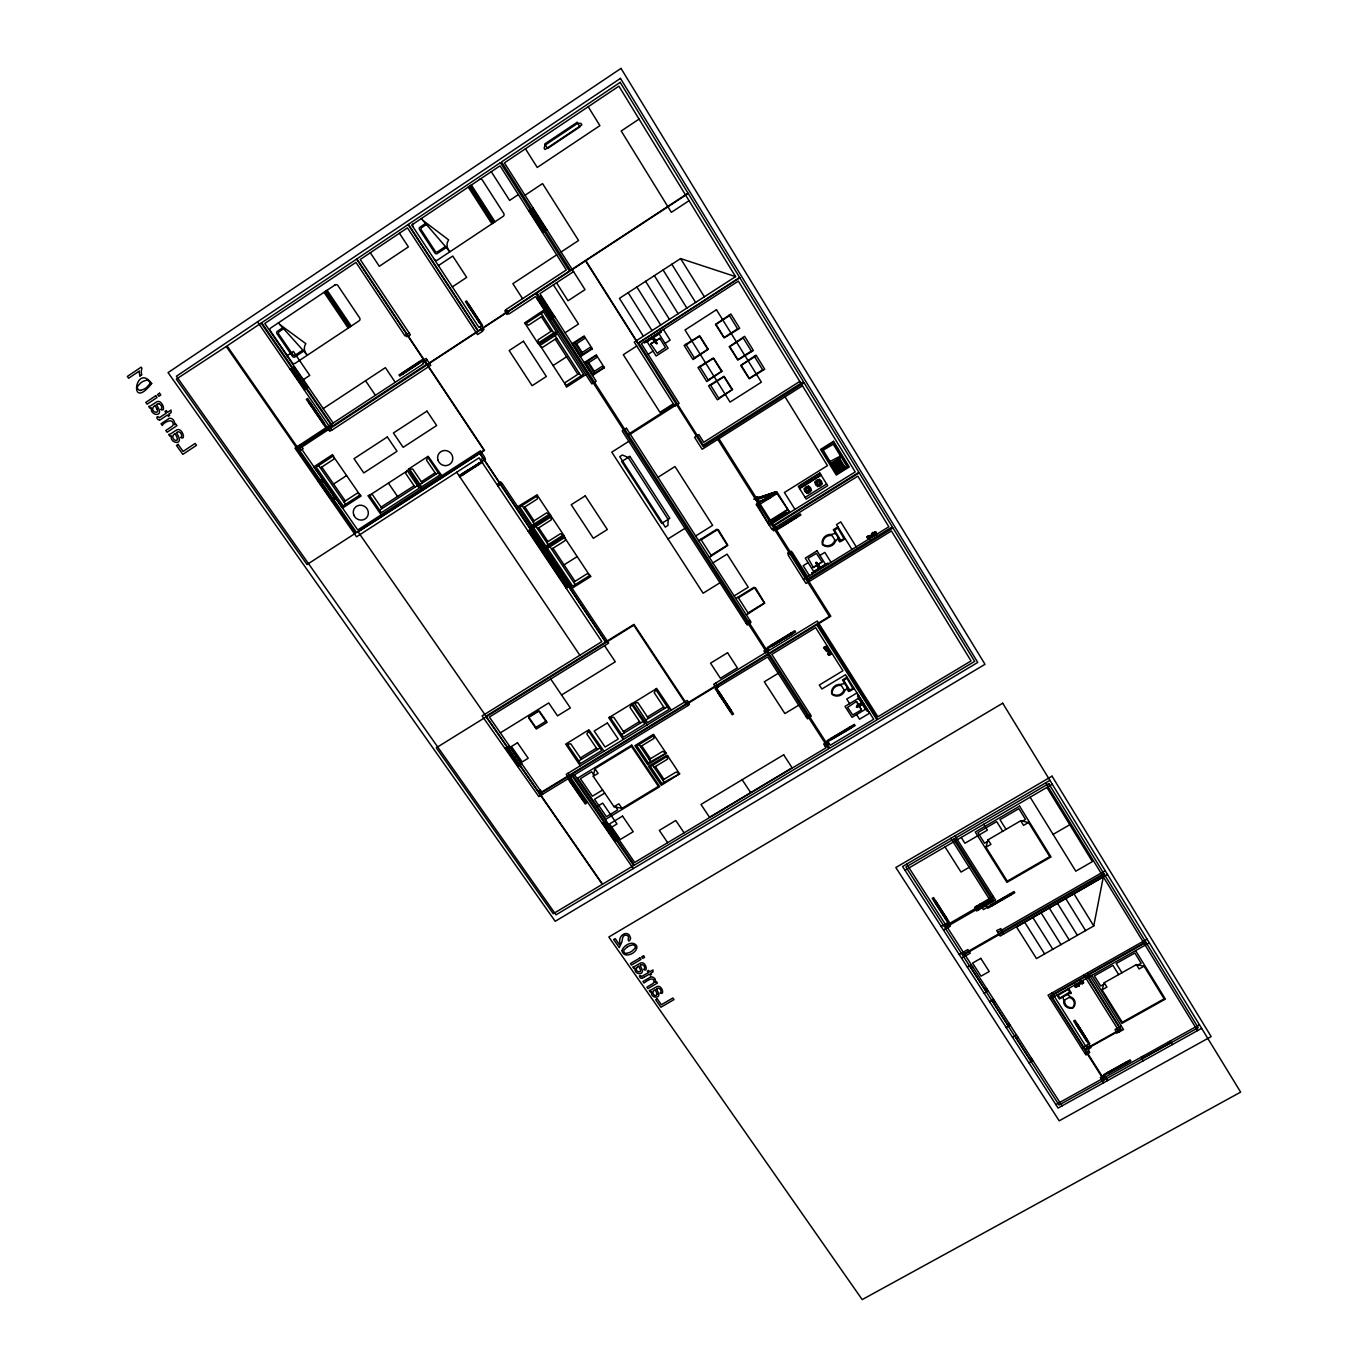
<?xml version="1.0" encoding="UTF-8"?>
<svg xmlns="http://www.w3.org/2000/svg" width="1368" height="1368" viewBox="0 0 1368 1368"><rect width="100%" height="100%" fill="white"/><g stroke="black" fill="none" stroke-linecap="round" stroke-linejoin="round"><path stroke-width="1.5" d="M817.294 563.24L816.183 562.573L816.405 563.804M809.206 489.778L807.958 488.239M655.905 341.743C651.92 333.484 659.598 346.771 655.58 342.718M807.736 491.454L809.377 489.812M807.855 491.283L806.145 489.641L807.924 488.068M858.266 706.692L856.317 707.119L857.736 705.768M817.996 567.019C819.945 565.634 818.68 570.302 816.354 563.701L817.072 563.171L819.381 565.924L819.364 567.361L819.483 566.078M1093.75 925.948L1103.326 876.837L1016.561 927.042L1036.482 958.575L1093.75 925.948L1073.983 893.817M584.444 336.511L573.449 343.778L580.887 355.338L592.105 348.378M593.25 776.323L594.926 768.696L631.452 746.415L658.401 786.395L622.012 808.403L614.027 806.71L593.25 776.323L598.107 773.365L594.926 768.696M623.175 739.404L608.692 717.584L609.94 717.106L623.483 737.13L644.858 724.065L631.452 704.075L632.101 703.118L647.235 724.869M632.854 703.391L634.171 702.588L647.56 722.595L669.02 709.479L655.665 689.386L656.606 688.361L671.329 710.163M667.789 756.008L666.934 755.153L648.5 766.337L661.308 785.335L679.828 773.689L661.873 783.539L650.484 766.61L667.789 756.008L679.126 773.125M806.846 493.438L807.171 492.104M808.351 487.247L808.659 485.914M817.602 486.751L817.927 485.418M819.107 480.544L819.432 479.21M985.969 847.237L988.072 839.798L1020.699 820.783L1028.548 822.459L1049.718 856.659L1007.293 881.163L985.969 847.237L990.928 844.347L988.072 839.798M655.323 342.376L656.879 343.83L656.264 341.795M1102.027 989.868L1104.215 982.754L1136.432 964.577L1144.058 966.184L1164.134 998.828L1122.256 1022.272L1102.027 989.868L1106.917 987.115L1104.215 982.754M857.907 706.811L861.413 705.084L860.882 704.195M137.638 386.186L140.733 382.869A31.242 28.796 45.2 0 1 143.127 381.33L146.632 380.133A3.112 2.873 46.4 0 1 149.83 384.186M149.659 384.117L146.479 387.589A30.677 28.147 47.2 0 1 144.085 389.145L140.579 390.325M819.022 484.323C823.639 481.946 813.806 480.459 817.961 484.323M655.238 982.275L656.469 981.728L657.409 983.062L647.919 988.636L646.893 987.149L652.057 984.105A7.849 7.233 2.5 0 0 653.049 983.438L653.87 982.498A1.932 1.778 2.3 0 0 654.058 981.967C653.562 975.811 647.611 980.531 643.986 982.994L642.943 981.506L649.304 977.778A8.516 7.849 2.1 0 1 650.501 977.18M635.111 948.195L631.982 951.119A26.744 24.795 4.6 0 1 629.69 952.419L626.407 953.428M860.233 704.349L858.027 705.854M817.517 563.616L816.115 562.214L816.593 564.163M544.19 309.869L524.525 322.968L525.363 323.874L543.609 311.955L556.126 331.381L538.034 343.18L538.787 344.36M531.434 527.296L550.534 514.949L549.594 514.146L531.981 525.346L519.755 506.998L537.402 495.746L537.231 494.754L517.702 506.707M564.146 536.085L563.394 534.974L545.815 546.089L533.674 527.86L551.287 516.676L550.911 515.531L531.622 527.569M636.872 967.621C633.811 971.742 643.011 973.862 640.07 969.006A15.646 14.449 2.3 0 1 638.856 966.099L638.326 966.424M654.16 735.351L653.357 734.377L634.889 745.645L647.782 764.763L666.336 753.05L648.346 762.951L636.872 745.902L654.16 735.351L665.669 752.468M861.43 709.855L856.556 701.545L861.464 709.855L852.691 714.968L847.596 707.41L856.265 701.528M838.362 537.932L835.591 541.198A8.276 8.105 -26.6 0 1 822.938 545.131A2.719 2.668 -25.5 0 1 822.202 543.951A8.276 8.088 -26.3 0 1 831.368 534.409L835.557 533.4M847.442 687.745L844.723 690.874A8.088 7.763 -14.3 0 1 832.342 694.636A2.651 2.548 -13.8 0 1 831.624 693.508A8.071 7.746 -14.4 0 1 840.602 684.393L844.689 683.419M860.13 703.939C855.633 703.135 857.086 709.462 857.274 706.196M871.724 536.974L868.663 539.197M875.315 535.11L874.186 532.648M1082.088 980.839L1083.063 982.976M156.91 404.329L156.636 404.535A22.709 20.982 45.8 0 0 158.363 408.074L158.739 408.878A10.517 9.679 44.9 0 1 159.235 409.938C161.578 417.479 149.471 414.607 151.455 407.784A4.72 4.343 45.3 0 1 149.984 408.245L148.667 406.382A4.788 4.412 45.4 0 0 150.377 405.937A19.922 18.314 46 0 0 151.472 405.287L155.986 402.329A9.473 8.738 45.1 0 1 157.166 401.645C162.45 399.49 166.315 412.999 160.945 409.408M176.831 432.408L176.66 432.527A22.538 20.896 44.4 0 0 178.285 436.101L178.644 436.888A10.431 9.627 43.5 0 1 179.14 437.965C181.277 445.643 169.358 442.428 171.41 435.811A4.685 4.326 44 0 1 169.94 436.272L168.623 434.425A4.754 4.395 44.1 0 0 170.333 433.998A19.768 18.212 44.7 0 0 171.428 433.348L175.925 430.39A9.405 8.704 43.7 0 1 177.105 429.74C182.354 427.586 186.202 440.975 180.85 437.435M406.108 471.618L405.697 473.448L415.068 487.196M139.878 375.978L141.52 374.866M425.534 223.463L419.976 227.191A1.744 1.659 62.3 0 0 419.548 229.585L434.904 253.029A1.744 1.659 61.5 0 0 437.23 253.559L446.293 247.523M155.319 405.407L154.704 405.834A5.626 5.181 45 0 0 153.182 407.202C150.309 412.503 160.569 414.504 156.756 408.741M426.406 224.472L421.737 227.601A1.744 1.659 62.3 0 0 421.31 229.978L435.212 251.233A1.744 1.659 61.6 0 0 437.555 251.78L445.421 246.531M282.748 327.721L277.328 331.347A1.727 1.607 50.8 0 0 276.969 333.655L292.564 356.415A1.71 1.607 49.7 0 0 294.872 356.945L303.696 351.08M283.621 328.696L279.072 331.74A1.727 1.607 50.8 0 0 278.713 334.048L292.855 354.688A1.71 1.607 49.8 0 0 295.163 355.218L302.824 350.105M518.352 194.598L509.614 200.412L491.266 171.684M639.061 119.102L621.209 130.986L671.346 212.331L689.062 200.703M525.021 195.265L542.566 183.586L578.561 240.494L561.102 252.003M286.955 355.766L293.385 351.473L309.767 375.413L303.354 379.654M438.41 265.597L452.757 256.055L466.676 277.396L452.346 286.887M290.255 369.446L294.445 366.658M528.8 210.997L533.178 208.09M291.692 370.625L292.53 370.078L304.568 387.623L303.73 388.17M533.708 209.92L532.836 210.501L544.515 228.849L545.387 228.268M292.718 370.369L295.231 368.71M530.408 212.536L533.041 210.809M534.785 213.562L535.658 212.98M542.583 225.806L543.455 225.224M304.363 387.332L306.877 385.673M541.711 230.269L544.327 228.542M304.312 389.897L308.501 387.144M542.429 232.389L546.79 229.516M409.186 333.04L404.945 335.844L355.954 262.365L264.793 323.464L333.142 423.054M407.921 336.015L406.775 336.767L405.8 335.28M408.109 336.306L410.383 334.818L360.229 259.51L407.459 227.84L477.5 334.613L482.733 331.193L479.826 326.747L478.868 327.362L411.785 224.951L500.038 165.819L566.335 269.941L506.143 309.459L509.033 313.939L535.589 296.514L591.899 383.946L596.174 381.193L539.915 293.675L573.568 271.599M309.202 403.526L310.536 402.637M467.788 305.235L468.933 304.483M313.905 410.024L306.312 399.336L307.646 398.464L329.756 431.296L331.74 429.997M323.224 408.604L385.4 367.65L395.232 382.288M556.725 254.824L512.88 283.689L522.559 298.669M323.053 423.652L324.37 422.78M479.091 322.506L480.236 321.754M402.551 372.985L418.899 362.246M423.823 359.887L426.098 358.416L430.698 365.324L331.86 430.168L257.526 321.822M402.979 373.635L419.412 363.016M408.228 370.574L399.781 376.114L398.994 374.935L422.113 359.75L423.875 362.4M408.502 370.386L424.029 360.194M427.261 360.177L423.02 362.947L423.533 363.7L294.958 448.123L356.535 536.803L479.074 457.801L601.834 641.609L482.117 715.926L538.821 796.586L687.865 705.631L633.965 624.372L605.819 641.831L480.014 453.304L484.494 450.414L427.363 364.675L535.76 293.539L767.722 654.007L686.394 703.665M479.997 327.003L482.562 325.327L466.591 300.909L465.445 301.661L471.31 310.604M506.314 309.732L504.877 310.673L505.373 312.058L506.912 314.435L508.639 313.306M482.323 330.56L484.05 329.449L471.498 310.912M536.957 298.634L541.283 295.796M541.813 297.574L540.941 298.138L552.45 316.042L553.322 315.478M538.547 300.139L541.13 298.446M542.874 301.131L543.729 300.567M542.754 315.871L528.51 325.191L525.91 323.532M332.715 454.501L313.922 466.796L342.547 508.058L361.289 495.9M550.534 313.067L551.407 312.502M333.587 455.749L316.196 467.121L343.111 505.904L360.434 494.669M549.679 317.427L552.262 315.734M320.403 467.959L333.792 459.221L334.083 457.442M550.398 319.496L554.707 316.675M318.128 481.485L322.267 478.8M552.227 330.577L538.017 339.845L538.462 342.889M320.557 482.391L323.019 480.766M538.718 344.411L558.247 331.689M539.556 345.711L557.614 333.946L583.572 374.251L565.6 385.879M556.656 338.204L542.771 347.25L540.924 346.788M565.052 332.783L578.493 324.045L553.39 284.835M333.57 484.05L346.6 475.568M803.409 579.348L888.841 526.783L857.839 476.149L771.979 529.501L769.329 525.312L855.222 471.909L738.344 281.124L641.387 343.71L679.144 403.389L674.834 406.142L634.256 342.086L735.574 276.627L680.58 258.569L619.43 298.361L643.353 336.203M331.945 498.79L334.408 497.183M331.877 501.269L335.998 498.602M575.774 344.257L584.324 338.717L584.068 336.887M553.082 365.547L566.591 356.774M343.898 501.851L357.236 493.198L359.083 493.66M581.4 353.012L589.95 347.472L591.489 348.464M421.412 488.872L408.28 469.241L428.167 456.262L441.813 475.705M369.48 495.353L407.373 470.797M409.733 469.327L412.674 468.967L422.233 483.058M427.928 457.545L426.44 460.041L435.982 474.166M587.932 363.187L596.465 357.664L596.226 355.834M579.348 373.378L565.48 382.373L565.189 384.237M566.42 387.144L585.88 374.576M381.039 507.135L414.094 485.76M421.344 481.741L435.109 472.866M379.62 510.093L417.462 485.64M593.524 371.891L602.057 366.385L603.596 367.359M420.027 484.477L438.205 472.747M636.753 346.036L623.295 354.705L659.94 412.298L673.33 403.765M655.563 342.94L653.579 340.119L655.409 342.051M650.689 344.103L659.786 338.272L665.464 347.575L657.204 353.201L650.672 343.796L659.855 338.375M627.04 947.169L623.996 949.939A2.821 2.616 3.8 0 0 626.407 953.581M480.459 459.887L484.648 457.169L480.407 450.807L357.749 529.963L302.072 449.713M459.015 475.722L467.377 470.336M462.452 473.721L478.732 463.393M648.09 354.312L653.049 351.114M665.036 343.402L670.115 340.136L663.429 329.483M462.948 474.457L479.142 464.026M459.785 476.868L482.682 462.127L480.955 459.562M716.353 324.131L729.469 315.683M686.189 344.822L699.253 336.442M724.493 337.263L737.609 328.85M694.38 357.886L707.41 349.541M497.918 486.016L502.107 483.331L608.657 643.097L489.385 717.071L540.155 790.276M730.136 346.378L743.234 337.981M700.04 366.949L713.07 358.604M738.224 359.425L751.306 351.08M708.179 379.928L721.175 371.617M741.559 365.119L754.623 356.791M710.625 385.263L723.638 376.969M523.568 507.767L537.419 498.927L536.974 496.02M628.818 441.317L611.787 452.158L703.118 593.216L719.927 582.819M749.596 378.115L762.66 369.805M718.713 398.173L731.709 389.914M532.819 521.653L546.653 512.863L549.184 514.419M527.945 530.972L532.101 528.322M529.279 532.101L530.117 531.571L541.831 549.098L540.993 549.628M529.057 532.648L533.229 529.997M537.453 528.629L551.287 519.84L550.859 516.95M799.801 381.433L703.716 442.257L698.843 434.545L694.551 437.264L702.16 449.268L802.486 385.81M546.653 542.429L560.47 533.674L562.983 535.23M541.643 548.824L544.139 547.251M564.214 536.051L545.251 548.038L572.081 588.274L590.976 576.424M541.728 550.74L542.566 550.21L554.211 567.652L553.373 568.165M657.974 477.312L675.005 466.539L712.643 525.38L695.696 535.965M542.754 550.483L545.251 548.91M565.035 537.265L547.491 548.346L572.696 586.188L590.172 575.227M551.612 549.166L565.104 540.634L565.463 538.906M554.023 567.378L556.519 565.805M554.108 569.276L554.946 568.746L566.523 586.085L565.685 586.615M555.134 569.02L558.041 567.19M564.043 564.864L577.176 556.588M566.335 585.812L568.832 584.256M573.62 582.221L587.077 573.79L588.89 574.252M566.198 588.24L570.336 585.641M667.994 538.958L684.872 528.39M698.655 540.582L716.712 529.296L718.371 529.724L727.844 545.387L709.359 557.221M701.168 539.881L717.054 529.963M757.855 505.544L777.007 493.574M837.849 472.37L831.915 462.88L840.431 457.562L840.687 456.228M370.745 494.532L372.609 494.891L382.014 508.554M799.237 486.375L819.329 473.841M807.667 481.553L811.344 479.262M808.163 482.34L811.84 480.065M800.109 487.777L820.201 475.26M799.664 488.65L821.193 475.226M711.069 555.288L726.921 545.422M805.102 497.388L826.614 484.016M768.012 521.653L787.147 509.751M769.397 523.91L788.532 512.008M769.62 524.235L788.737 512.333M713.002 562.881L727.075 554.125L748.228 587.197L734.206 595.867M640.378 965.21L640.292 965.261A19.922 18.4 2 0 0 641.524 968.305L641.814 968.989A9.217 8.499 3.3 0 1 642.191 969.878C644.328 975.623 633.247 974.58 635.231 968.082A4.138 3.813 3.3 0 1 633.846 968.476L632.751 966.902A4.189 3.865 3.4 0 0 634.359 966.543A17.408 16.091 3.8 0 0 635.402 965.979L639.711 963.482A8.311 7.661 2.7 0 1 640.84 962.918C645.645 961.02 648.62 972.614 643.798 969.433M775.724 529.108L791.371 519.395M791.644 519.224L800.212 513.906L800.913 515.018L791.986 520.37M775.895 529.399L773.621 530.801L772.561 529.125M780.359 526.423L796.946 516.283M780.803 527.159L797.39 517.001L796.792 516.027M792.072 520.507L777.554 529.519L775.981 527.022M789.917 551.646L787.643 553.048L788.686 554.707M790.088 551.92L791.217 551.219L792.089 552.604M500.329 732.855L548.722 702.947L557.528 715.857L570.353 707.94L550.723 679.041M561.564 694.995L615.309 661.787L604.536 645.662M528.852 716.746L538.325 710.898M529.125 717.157L538.599 711.292M837.9 526.851L833.266 529.724L840.653 541.591L845.287 538.736M735.881 598.483L753.854 587.385L755.478 587.812L764.798 603.168L746.398 614.831M738.378 597.799L754.161 588.052M656.794 988.773L656.743 988.808A19.836 18.263 1.1 0 0 657.923 991.851L658.213 992.518A9.183 8.43 2.3 0 1 658.589 993.407C660.676 999.17 649.817 998.093 651.664 991.612A4.121 3.796 2.3 0 1 650.279 992.022L649.201 990.466A4.172 3.848 2.4 0 0 650.792 990.09A17.339 15.971 2.8 0 0 651.835 989.543L656.144 987.063A8.276 7.609 1.8 0 1 657.256 986.499C661.907 984.601 665.053 995.853 660.197 992.963M839.422 539.625L838.55 540.155L839.61 541.848L839.764 540.189M535.418 727.708L546.225 721.039M505.339 748.381L509.375 745.902M808.146 562.658L803.17 565.719L809.411 575.637M819.928 555.408L824.818 552.398L831.026 562.351M506.656 749.442L507.46 748.946L518.301 764.575L517.497 765.054M507.631 749.202L510.059 747.715M816.97 564.095L819.039 565.685M813.122 567.446L822.048 561.957L816.422 553.356L808.129 558.264L813.413 567.6L822.031 561.94M872.014 533.879L872.681 532.477L872.014 533.879A7.045 6.857 -30.2 0 1 873.229 535.452L875.246 534.033M869.159 537.778L871.382 536.41M748.091 612.932L763.874 603.22M873.382 535.948L876.751 534.221M745.868 623.107L750.057 620.542M518.13 764.302L520.541 762.831M517.993 766.61L522.012 764.131M609.906 717.071L631.383 703.887M580.271 765.772L565.702 744.141L588.924 729.777L604.075 751.237M634.068 702.468L655.614 689.198M567.378 744.226L570.764 743.816L581.366 759.36M588.616 731.196L586.838 733.966L597.423 749.544M610.367 717.687L613.77 717.277L624.321 732.94M631.777 704.554L629.964 707.341L640.498 723.039M634.495 703.066L637.898 702.656L648.415 718.371M655.99 689.865L654.178 692.67L664.66 708.436M623.346 731.487L639.523 721.586M580.391 757.923L596.448 748.091M647.44 716.918L663.685 706.982M621.722 734.513L643.097 721.449M578.801 760.933L600.005 747.971M645.816 719.961L667.276 706.846M784.377 637.061L767.294 647.509L769.158 650.416M784.719 636.855L794.791 630.699L795.629 631.999L785.54 638.155M771.415 645.217L790.943 633.452M771.945 646.055L791.405 634.171M772.031 646.192L791.491 634.29M570.73 776.887L567.823 778.666L585.265 804.008L586.547 803.238L579.81 793.765M687.762 705.478L689.404 704.469L688.566 703.203M845.15 731.572L855.137 725.587L854.333 724.339L827.076 740.669L830.256 745.269L873.69 719.26L845.475 674.749L821.877 689.01L819.329 685.026L842.944 670.747L815.653 627.655L771.826 654.4L811.275 716.114L810.147 717.225L807.496 718.833L767.653 656.948L715.173 688.737L726.186 705.187M570.388 782.393L571.67 781.607M719.004 691.763L717.687 692.567L730.05 710.813M640.515 746.603L654.024 738.395L653.648 735.693M778.204 673.33L764.302 681.777L784.873 713.566L798.724 705.204M825.434 646.756L823.844 647.714L824.699 649.065L826.289 648.107M824.288 647.816L825.605 647.03M825.691 647.167C826.34 644.995 828.324 648.09 826.033 647.697M824.545 648.227L827.384 646.5M824.801 648.62L826.118 647.834M827.127 648.757A6.908 6.686 -15.4 0 1 825.331 649.629L825.981 650.672A6.908 6.652 -15.5 0 1 827.589 649.475M828.341 649.167L826.409 650.33L827.401 651.903L829.316 650.723M649.201 759.514L662.693 751.323L665.087 752.776M582.717 800.314L583.999 799.528M729.76 711.001L731.076 710.197M602.604 790.003L592.395 796.21L580.374 778.666L591.677 771.774L593.626 774.63M829.384 652.998L827.811 653.972L828.649 655.306L830.239 654.349M829.641 653.408L830.376 652.399M828.256 654.058L829.555 653.271M828.512 654.468L831.334 652.741M828.769 654.862L831.231 653.75M604.724 793.098L594.516 799.288L606.451 816.713L617.72 809.907L615.805 807.086M654.109 767.294L667.584 759.12L667.225 756.436M596.534 806.864L602.707 803.119L616.985 823.964L610.812 827.674M614.027 806.71L618.866 803.785L622.012 808.403M662.745 780.119L676.202 771.979L678.596 773.433M602.365 823.639L606.383 821.21M847.014 677.16L842.466 679.896L849.665 691.25L854.196 688.514M603.647 824.682L604.451 824.186L614.933 839.456L614.129 839.935M604.622 824.442L607.033 822.989M848.468 689.352L847.613 689.865L848.639 691.49L848.81 689.899M806.265 716.935L810.42 714.421M614.762 839.2L617.156 837.746M614.591 841.44L618.61 839.029M858.454 695.696L857.616 696.192L867.038 711.069L867.876 710.573M831.231 738.566L850.52 727.006M831.676 739.267L851.033 727.827M844.808 731.777L823.69 744.004L826.118 747.766L634.666 862.438L574.526 774.801M824.904 745.885L829.059 743.405M643.952 977.316L649.407 974.101L650.176 975.196L651.424 974.461L650.655 973.366L653.015 971.981L652.946 969.929L649.629 971.879L648.586 970.374L647.321 971.126L648.381 972.614L641.951 976.307M1049.923 780.376L902.572 866.508L1058.097 1108.08L1201.634 1028.343M905 870.27L1052.3 784.257M987.593 841.457L984.567 843.218L977.881 832.582L996.673 821.604L1002.71 831.265M1022.443 821.159L1025.504 819.381L1018.852 808.659L999.991 819.671L1006.027 829.333M1028.548 822.459L1023.555 825.366L1020.699 820.783M969.228 867.295L961.003 872.083L945.014 846.895M934.515 901.905L935.815 901.153M1053.103 834.394L1069.793 824.733M945.579 919.142L946.878 918.39M941.167 926.461L949.17 921.946L939.44 906.813M993.254 896.399L974.632 907.258L975.384 908.438M943.544 930.155L950.469 926.068L948.947 923.691M1003.838 897.408L983.37 909.617L982.241 907.822M991.15 904.932L1010.251 894.073M991.629 905.701L1010.678 894.723M959.225 954.488L967.86 949.529L970.22 953.205L961.567 958.147M997.819 932.343L1105.207 870.715M1107.499 874.477L1000.162 936.037L996.691 930.565L1000.795 928.615L1001.735 930.086M967.296 967.039L971.348 964.731M971.126 967.843L972.751 966.92M985.165 989.645L986.773 988.722M984.139 993.202L988.175 990.894M989.594 1001.667L993.613 999.375M993.407 1002.453L995.015 1001.53M1147.068 939.166L1048.042 995.186L1084.875 1053.326L1088.911 1051.069M1050.333 998.811L1149.325 942.843M1077.608 983.678L1074.478 985.251L1075.949 987.012M1079.181 982.788L1082.139 980.924M1007.275 1024.016L1008.883 1023.11M1075.812 985.336L1077.847 984.037M1079.489 983.267L1081.592 982.087M1077.762 986.071L1079.198 986.106L1077.762 986.071A6.583 5.951 -16.8 0 0 1077.009 984.515M1006.232 1027.522L1010.268 1025.248M1103.72 984.344L1100.727 986.02L1094.383 975.863L1112.936 965.38L1118.665 974.597M1138.125 964.936L1141.134 963.243L1134.841 953L1116.22 963.517L1121.931 972.751M1012.491 1037.252L1016.51 1034.977M1016.287 1038.021L1017.895 1037.115M1144.058 966.184L1139.116 968.954L1136.432 964.577M1075.864 1024.375L1077.163 1023.657L1087.457 1040.313L1086.329 1040.945M1029.984 1059.345L1031.592 1058.439M1028.958 1062.816L1032.96 1060.559M1081.626 1048.196L1089.783 1043.647L1080.6 1029.095M1121.298 1026L1115.04 1029.505L1116.869 1033.114L1123.521 1029.574L1087.936 972.614M1087.919 1049.495L1090.963 1047.597L1079.301 1029.813M1107.704 1072.683L1126.411 1062.286M1108.097 1073.316L1126.804 1062.902M1055.857 1104.592L1199.445 1024.769M1141.818 1058.712L1171.042 1042.467M831.915 462.88L830.632 462.589M858.317 706.298L860.438 705.05M525.363 323.874L537.898 343.3M159.475 417.599L166.229 413.204L164.947 411.426L166.263 410.554L167.529 412.332L171 410.024L171.239 412.469L168.777 414.111L169.7 415.41L168.401 416.282L167.477 414.983L161.766 418.779A10.893 10.038 45 0 1 159.748 419.925M769.295 498.345L757.41 502.33L755.837 498.892L775.895 492.685L776.186 493.643L756.128 499.833M770.663 497.542L757.581 501.851L756.418 499.73M818.987 484.511L817.893 484.477M159.628 419.891C156.414 420.523 155.781 414.265 159.201 417.616M641.917 978.257C639.916 979.334 637.898 973.452 641.336 976.222M653.066 339.486C654.673 337.349 653.357 337.981 653.579 340.119M814.747 482.134L816.08 482.425M820.954 483.52L822.288 483.827M803.991 488.838L805.324 489.128M810.198 490.223L811.532 490.531M836.429 473.653L847.904 466.06M818.987 565.873L818.321 566.814M653.87 340.051L653.391 338.956L654.52 338.785M566.814 743.576L580.579 763.515L601.766 750.553L588.24 730.58M409.237 468.728L421.618 486.82L439.795 475.089L427.586 456.998M653.682 339.692L654.331 338.888L653.254 339.794M280.064 324.746L305.851 343.676A8.704 8.191 50.4 0 0 307.39 355.184L278.388 322.865M422.883 220.385L448.636 239.913A8.841 8.43 63 0 0 449.952 251.763L421.207 218.452M1067.416 994.468L1070.357 996.776A7.729 6.977 -16.3 0 1 1073.452 1007.532A2.531 2.291 -16.4 0 1 1072.29 1008.182A7.729 6.977 -16.5 0 1 1063.757 1000.504L1063.004 996.947M829.983 461.529L839.644 456.484L840.003 455.116M604.211 367.274L592.994 374.199L585.607 362.708L596.551 355.321M318.539 481.228L332.287 501.013M321.788 467.052L345.283 500.944M318.693 465.496L345.591 504.296M542.207 792.551L540.48 790.071L538.564 791.251L541.13 794.962L542.737 793.97L541.882 792.739M300.002 444.805L303.2 448.721L301.216 450.021L298.344 445.9M508.964 746.141L521.618 764.387M539.197 790.858L541.882 794.722M321.839 479.074L335.587 498.875M505.75 748.125L518.404 766.354M333.125 456.057L359.972 494.959M290.683 369.172L304.739 389.623M568.165 773.159L570.832 777.058M602.775 823.399L615.001 841.2M570.49 777.263L633.264 868.594M529.04 717.584L535.829 727.451M528.629 717.824L536.324 729.007L547.132 722.355L539.454 711.138M568.267 776.631L579.981 793.679M567.942 776.836L566.232 774.356L687.215 700.45L688.908 702.998M571.379 781.778L583.845 799.63M310.228 402.842L324.079 422.986M570.678 782.205L583.007 800.143M309.356 403.406L323.344 423.464M313.734 410.126L325.892 427.808M369.155 494.891L381.381 512.641L419.207 488.205L407.048 470.336M367.958 495.678L381.159 514.847M388.392 483.109L397.541 496.464M539.06 711.394L545.832 721.278M294.017 366.949L308.074 387.418M605.99 821.467L618.199 839.268M365.547 380.731L375.413 395.301M667.669 842.671L659.325 830.376L675.775 820.492L684.103 832.821M641.78 745.851L650.45 758.761M655.357 766.542L663.993 779.367M456.724 472.216L579.861 655.255M639.13 744.534L650.604 761.583M652.724 765.242L664.13 782.171M327.089 290.255L351.217 326.063M326.08 290.939L350.208 326.73M325.054 291.623L349.199 327.414M324.045 292.307L348.173 328.081M402.38 372.729L403.167 373.892M467.48 470.489L485.469 459.101L484.323 457.391M462.367 473.567L463.119 474.713M498.414 485.691L497.473 484.272L500.637 481.844L501.765 483.537M528.356 530.699L566.609 587.984M478.561 463.136L479.313 464.282M553.014 548.277L575.022 581.349M524.85 506.947L534.101 520.832M538.736 527.809L547.935 541.608M550.004 546.755L575.21 584.615M522.08 505.527L534.289 523.876M535.982 526.406L548.123 544.635M531.69 528.578L569.926 585.897M418.728 361.99L419.514 363.153M537.521 495.626L549.765 514.094M551.389 516.557L563.565 534.905M564.574 537.556L589.728 575.5M370.318 252.738L379.312 266.298L408.382 246.89L399.405 233.244M742.157 779.726L750.673 792.602M468.796 304.585L479.98 321.925M715.652 683.094L718.268 687.078M468.044 305.064L479.245 322.421M715.669 686.668L727.126 704.161M727.331 704.486L733.556 713.993L732.239 714.797L726.015 705.289M718.833 691.866L730.905 710.3L718.713 691.951M715.327 686.856L713.668 684.308L817.294 621.021L877.863 716.764L971.058 660.949L891.406 530.955L806.009 583.469L788.088 555.066L792.346 552.45L807.65 576.732M540.035 345.403L566.061 385.571M537.385 298.344L550.825 319.206M765.139 652.861L763.891 650.929L785.437 637.984M541.232 313.511L553.749 332.92M555.015 335.639L580.99 375.926M541.437 316.743L550.911 331.432M555.22 339.144L577.912 374.319M939.252 906.505L933.523 897.562L932.206 898.331L937.952 907.258M771.313 645.046L772.133 646.346M831.043 738.293L831.864 739.541M935.644 901.238L946.724 918.492M935.524 901.324L946.588 918.561M576.578 343.744L582.204 352.499M588.719 362.674L594.311 371.378M934.669 901.803L945.869 918.971M938.14 907.565L948.622 923.879M574.885 342.855L582.306 354.415M587.043 361.785L594.43 373.276M700.775 539.266L711.463 555.904M737.985 597.183L748.484 613.548M471.31 184.885L495.011 221.787M946.194 923.571L948.571 927.265M470.25 185.586L493.968 222.471M906.659 864.114L1062.081 1105.857M540.839 296.087L554.279 316.966M469.207 186.287L492.925 223.172M969.724 965.654L986.55 991.817M992.005 1000.282L1008.644 1026.154M1014.902 1035.884L1031.352 1061.465M468.164 186.988L491.881 223.856M717.738 530.117L727.075 544.738M754.845 588.206L764.028 602.553M556.519 282.783L568.011 300.755L585.025 289.64L504.416 162.877L618.883 86.167L735.574 276.627M529.245 210.706L542.874 232.098M790.755 633.162L791.593 634.461M850.332 726.733L851.135 727.981M986.174 905.565L987.867 908.232L1014.782 892.723L1014.03 891.526L1003.941 897.562M1001.239 930.377L1003.582 934.07M979.659 904.248L982.019 907.976M849.631 703.648L846.724 699.082L856.761 693.046L869.535 713.207L859.531 719.209L856.59 714.592M532.733 208.381L546.362 229.79M976.222 906.232L978.582 909.959M975.059 908.626L976.564 911.002L995.613 900.127L954.984 835.882M1076.017 1024.29L1086.62 1040.792M1079.113 1029.54L1073.692 1020.938L1074.991 1020.22L1080.412 1028.804M644.26 341.846L644.824 342.735L661.086 332.236L660.539 331.347M1056.968 995.049L1059.43 998.965L1070.99 992.433L1068.528 988.517M1086.876 1045.272L1089.116 1048.811M1052.095 992.894L1089.732 1052.539L1086.038 1054.985L1084.961 1053.274M1107.584 1080.583L1103.685 1074.581L1130.139 1059.875L1130.84 1061.004L1100.351 1077.574L1101.428 1079.266M950.863 838.293L991.509 902.487M991.048 904.778L991.8 905.975M1101.343 1079.318L1103.566 1082.823M830.29 652.451L831.145 653.801M826.529 646.654L828.085 649.321M829.076 650.877L830.821 653.425M826.204 647.594L827.657 649.578M828.512 651.219L829.829 653.288M825.331 649.629L825.981 650.672M628.151 292.701L652.023 330.611M1024.735 922.306L1044.639 953.923M1069.622 993.219L1071.178 993.339L1069.058 993.527M769.722 520.592L770.355 521.618L786.07 511.837L785.437 510.811M756.897 504.057L769.141 525.004L756.213 504.484L776.75 491.659L789.644 512.248L776.049 492.087M961.242 837.421L964.936 843.252L987.405 830.137L983.729 824.288M525.449 148.787L537.248 167.46L599.902 125.634L588.206 106.738M1076.872 1023.811L1087.338 1040.381M1107.533 1072.444L1108.251 1073.555M1079.044 982.566L1080.087 984.225L1078.514 985.114L1077.471 983.455M1126.257 1062.03L1126.958 1063.158M1075.778 984.413L1076.753 986.55M1076.325 985.268L1077.18 986.636L1075.829 987.405L1074.957 986.037M636.872 287.024L660.71 324.986M1032.908 917.586L1052.813 949.272M1074.82 984.344L1076.342 986.773M812.25 573.91L811.737 573.072L827.674 563.274L828.187 564.095M780.273 526.287L780.974 527.415M1010.08 893.8L1010.832 894.997M794.962 509.375L784.411 492.497L827.452 465.633L785.044 396.823M1083.849 974.922L1119.469 1031.848M1116.664 1028.599L1118.904 1032.173M685.864 344.291L694.705 358.416M699.715 366.419L708.504 380.458M645.593 281.329L669.414 319.36M1041.099 912.832L1061.004 944.604M710.3 384.75L719.038 398.704M1082.635 981.694L1083.49 983.062L1082.139 983.831L1081.267 982.463M1081.13 980.77L1082.652 983.216M1082.259 983.438L1080.737 981.608M680.58 258.569L704.366 296.788M663.087 269.958L686.873 308.091M699.817 336.562L707.547 348.96M713.634 358.741L721.312 371.053M724.202 377.106L731.829 389.35M1143.374 1055.942L1144.246 1057.361M1091.852 975.333L1121.88 1023.435L1165.382 999.085L1135.577 950.606M654.349 275.635L678.135 313.734M1049.307 908.095L1069.195 939.936M1140.946 1057.293L1143.152 1060.833M851.956 549.474L836.498 524.577L840.79 521.926L856.231 546.841M671.842 264.263L695.611 302.448M1057.515 903.342L1077.368 935.285M1170.153 1041.048L1172.359 1044.605M1167.708 1042.416L1168.597 1043.835M716.216 324.695L723.928 337.127M729.999 346.942L737.66 359.305M741.422 365.701L749.031 377.978M1065.74 898.571L1085.576 930.599M836.002 473.277L821.843 450.055L832.445 442.77L833.813 443.061L847.835 465.907M873.536 536.205L872.356 534.289L870.698 535.316L871.878 537.231M1030.155 797.185L1075.778 871.177L1092.399 861.618L1046.913 787.404M869.484 537.333L868.509 535.76L867.09 536.632L868.047 538.205M870.099 538.325L868.406 536.205M867.979 536.478L869.706 539.283M867.534 536.735L868.338 538.034M729.144 315.153L737.933 329.397M742.909 337.451L751.648 351.61M754.298 356.261L762.985 370.335M839.336 458.246L845.202 467.788M839.046 458.434L844.911 467.976M838.088 459.015L843.953 468.557M837.814 459.203L843.663 468.745M836.942 459.751L842.791 469.275M836.652 459.922L842.517 469.463M835.728 460.503L841.594 470.028M835.438 460.674L841.303 470.216M834.566 461.221L840.431 470.746M834.292 461.409L840.14 470.934M833.42 461.939L839.285 471.464M833.129 462.127L838.994 471.652M876.136 533.246L875.161 531.656L873.742 532.545L874.699 534.119M832.274 462.658L838.122 472.182M875.058 532.118L875.845 533.417M874.614 532.391L876.358 535.196M1045.733 782.838L1197.547 1030.617M816.935 564.214L817.996 566.284M139.946 375.961A13.697 12.603 46.9 0 1 139.365 371.002L128.626 378.235L127.344 376.439L141.143 367.154L141.964 368.317A11.098 10.209 47 0 0 141.708 374.832M140.596 390.513A3.232 2.975 46.1 0 1 137.467 386.101M156.79 408.724A17.835 16.467 45.6 0 1 155.268 405.424M158.893 403.714A3.984 3.659 45.2 0 1 161.202 409.579M157.132 404.295A2.702 2.497 45.3 0 1 158.876 403.663M168.931 418.642A9.696 8.96 44.3 0 0 167.683 419.36L161.031 423.772L162.296 425.534C163.596 422.25 173.274 417.514 173.223 424.337A2.206 2.035 44.4 0 1 173.069 424.969L172.231 426.081A8.943 8.242 44.6 0 1 171.222 426.867L165.819 430.475L167.084 432.254L176.985 425.653L175.839 424.063L174.54 424.713A4.651 4.292 44.5 0 0 174.078 421.122A4.446 4.104 44.5 0 0 168.845 418.369M181.106 437.606A3.95 3.642 43.8 0 0 178.815 431.792A2.685 2.479 43.9 0 0 177.07 432.356M627.04 947.169A27.394 25.257 2.8 0 1 629.314 945.852L632.615 944.843A2.719 2.514 3.5 0 1 635.265 948.246M636.838 967.586A4.925 4.549 2.9 0 1 638.343 966.475M644.02 969.57A3.488 3.215 2.9 0 0 642.276 964.645A2.377 2.189 2.9 0 0 640.634 965.124M643.918 977.282A9.559 8.806 3 0 1 642.019 978.291M650.433 976.957A3.916 3.608 2.3 0 1 654.998 979.266M655.033 979.249A4.087 3.762 2.3 0 1 655.255 982.292M660.402 993.1A3.471 3.198 1.9 0 0 658.692 988.226A2.36 2.172 1.9 0 0 657.05 988.688M758.129 497.148A3.369 3.334 -21.3 0 0 754.435 498.294L754.794 498.191A3.163 3.129 -21.3 0 1 757.769 497.268M1078.822 985.49A6.583 5.968 -17.4 0 1 1077.727 984.105M873.998 534.991A7.062 6.874 -32.2 0 1 873.126 533.195M479.467 179.43A2.206 2.103 68.4 0 1 482.391 180.114L503.715 213.374A2.189 2.086 68 0 1 503.15 216.366L437.315 260.159A2.172 2.069 61 0 1 434.408 259.493M412.897 226.661A2.189 2.069 62.1 0 1 413.427 223.685M715.532 324.455L724.117 337.947L739.678 328.269L730.888 314.024L715.532 324.387M721.996 371.258L706.76 381.552L697.988 367.53L713.446 357.937L721.996 371.224M729.332 346.702L737.848 360.109L753.392 350.499L744.654 336.34L729.332 346.668M732.513 389.555L717.311 399.798L708.573 385.844L724.014 376.303L732.513 389.555M740.738 365.461L749.219 378.782L764.729 369.223L756.042 355.15L740.738 365.427M151.694 383.519C127.993 413.358 135.415 361.289 151.694 383.519M630.545 938.311C629.246 943.339 627.433 940.637 628.596 937.063C627.655 934.122 623.209 934.618 622.748 937.627A29.002 26.864 2.6 0 0 622.012 941.629L619.311 947.648L613.651 939.542L615.207 938.619L619.396 944.638A7.609 7.045 4.7 0 0 619.961 942.791C617.652 935.233 628.784 928.667 630.545 938.311M823.228 450.26L836.977 472.901L847.066 466.625L833.266 444.241L823.245 450.157M834.412 530.083L840.687 540.326L843.988 538.736L837.968 528.219L834.429 529.997M843.594 680.255L849.699 690.019L852.931 688.514L846.98 678.374L843.611 680.135M668.114 519.395L667.943 525.483L665.31 527.125L619.755 456.673L622.389 454.997L628.134 457.459L668.114 519.395M657.016 994.194C656.726 997.529 651.254 994.502 653.306 991.167A4.908 4.514 1.9 0 1 654.776 990.022L655.34 989.645A15.578 14.33 1.3 0 0 656.452 992.399L657.016 994.194M177.498 439.008C177.361 442.719 171.051 438.991 173.172 435.281A5.575 5.147 43.7 0 1 174.677 433.93L175.258 433.468A17.698 16.399 44.2 0 0 176.728 436.751L177.498 439.077M1078.292 984.088L1079.54 984.088L1078.309 984.002M708.214 349.199L699.664 335.758L684.12 345.42L692.977 359.527L708.214 349.336M622.012 950.589C623.158 959.447 637.915 953.257 636.838 946.331C633.64 939.662 623.346 945.185 622.012 950.589M1058.011 995.374L1060.046 997.956L1069.913 991.937L1067.946 989.526L1058.028 995.34M826.922 650.638L828.239 650.74L826.939 650.587M871.296 535.418L872.63 535.521L871.296 535.367M592.327 348.806L580.528 356.569L572.183 343.59L584.119 335.981L592.327 348.806M604.417 367.701L592.652 375.43L584.341 362.52L596.26 354.945L604.417 367.701M545.319 144.957L544.105 148.069L545.011 149.522L581.862 124.864L580.955 123.411L577.689 123.291L545.319 144.957M621.004 68.4L168.059 372.609L555.22 921.297L985.011 664.301L621.004 68.4M620.456 78.386L176.421 376.217L556.006 914.833L977.761 662.42L620.456 78.386M261.117 323.087L227.071 345.916L297.916 447.969L331.672 425.807L261.117 323.087M356.586 259.082L261.681 322.711L332.612 426.029L426.696 364.281L356.586 259.082M408.126 224.54L356.877 258.894L427.175 364.384L477.962 331.056L408.126 224.54M500.397 162.672L408.416 224.335L478.236 330.868L569.379 271.052L500.397 162.672M620.2 82.354L501.56 161.903L570.524 270.3L688.036 193.162L620.2 82.354M155.747 395.745L145.829 402.397L147.094 404.176L157.012 397.524L155.747 395.745M159.526 393.214L157.594 394.497L158.859 396.293L160.791 394.993L159.526 393.214M577.091 122.333L544.721 143.999L547.542 148.496L579.912 126.848L577.091 122.333M335.023 284.954L270.813 327.927A2.155 2.018 50.9 0 0 270.351 330.834L292.222 362.708A2.138 2.018 49.3 0 0 295.095 363.358L359.134 320.813A2.155 2.035 53.6 0 0 359.63 317.889L337.93 285.604A2.172 2.052 55.2 0 0 335.023 284.954M178.079 444.378L176.472 445.438L182.833 454.381L196.496 445.335L195.145 443.437L183.107 451.423L178.079 444.378M427.072 364.863L298.72 449.114L356.603 532.511L484.033 450.311L427.072 364.863M585.538 260.878L536.906 292.786L628.032 434.443L676.031 403.817L585.538 260.878M688.224 193.469L585.829 260.689L638.001 343.111L739.643 277.465L688.224 193.469M226.233 346.48L176.318 379.124L307.031 564.522L355.766 533.041L226.233 346.48M523.448 341.231L509.17 350.55L532.118 385.708L546.345 376.491L523.448 341.231M387.315 436.956L354.004 458.69L363.785 472.918L397.045 451.286L387.315 436.956M426.987 411.101L393.42 432.972L403.15 447.319L436.666 425.534L426.987 411.101M739.831 277.772L638.77 343.026L703.323 445.027L803.443 381.672L739.831 277.772M661.052 331.518L644.311 342.564L661.052 331.518M659.102 333.946L647.098 341.692L656.11 355.971L668.097 348.259L659.102 333.946M479.74 453.492L358.159 531.913L486.016 716.182L605.545 642.002L479.74 453.492M716.456 309.732L685.009 329.979L730.067 402.089L761.395 382.185L716.456 309.732M626.459 428.269L622.183 431.005L747.219 625.022L749.886 623.363L751.032 622.218L626.459 428.269M676.579 404.689L628.579 435.298L768.833 653.34L829.367 616.387L716.935 438.016L703.203 446.72L676.579 404.689M629.861 456.365L621.705 461.563L661.719 523.414L669.824 518.318L629.861 456.365M585.247 495.832L571.208 504.724L593.336 538.308L607.324 529.501L585.247 495.832M804.145 382.835L718.08 437.298L773.553 525.329L858.899 472.268L804.145 382.835M833.539 441.3L820.526 449.439L836.31 475.055L849.271 466.967L833.539 441.3M819.791 472.969L798.262 486.392L806.162 499.081L827.657 485.708L819.791 472.969M859.241 472.832L773.895 525.893L807.411 579.074L892.312 526.868L859.241 472.832M486.119 716.866L436.272 747.8L553.236 913.704L602.313 884.326L486.119 716.866M633.777 625.244L486.375 716.712L539.539 793.32L685.847 703.99L633.777 625.244M817.055 550.842L805.273 558.11L813.686 571.499L825.451 564.249L817.055 550.842M517.48 742.756L511.444 746.466L522.183 761.959L528.202 758.248L517.48 742.756M868.971 535.863L866.97 537.094L867.774 538.394L869.774 537.162L868.971 535.863M875.623 531.759L873.622 533.007L874.409 534.289L876.426 533.058L875.623 531.759M828.17 563.428L811.651 573.585L828.17 563.428M892.996 527.98L808.112 580.186L830.821 616.25L817.602 624.321L877.777 719.38L974.666 661.377L892.996 527.98M607.375 722.971L594.225 731.025L605.084 747.031L618.216 739.011L607.375 722.971M727.554 652.758L710.539 663.172L720.389 678.237L737.369 667.858L727.554 652.758M571.26 774.681L539.898 793.833L602.57 884.173L633.658 865.551L571.26 774.681M768.064 654.554L572.063 774.202L634.461 865.072L828.7 748.775L768.064 654.554M816.764 624.834L769.175 653.87L829.795 748.108L876.939 719.893L816.764 624.834M631.742 745.15L577.689 778.101L605.904 819.21L659.735 786.668L631.742 745.15M825.263 646.483L823.946 647.286L825.143 649.167L826.443 648.364L825.263 646.483M829.213 652.741L827.914 653.528L829.111 655.409L830.41 654.622L829.213 652.741M622.56 816.115L609.581 823.946L620.251 839.507L633.213 831.71L622.56 816.115M857.941 695.628L867.705 711.035L857.941 695.628M858.54 698.279L845.031 706.401L852.007 717.345L865.499 709.257L858.54 698.279M783.659 754.794L700.963 804.452L709.53 817.26L792.123 767.773L783.659 754.794M1002.71 703.203L608.846 937.012L862.199 1299.6L1240.656 1092.126L1002.71 703.203M639.933 957.942L630.426 963.551L631.469 965.056L640.976 959.447L639.933 957.942M643.541 955.805L641.695 956.899L642.738 958.404L644.584 957.309L643.541 955.805M657.204 998.811L655.665 999.717L660.915 1007.224L673.979 999.598L672.885 997.99L661.342 1004.745L657.204 998.811M1052.043 776.169L895.835 867.517L1059.208 1120.82L1211.159 1036.585L1052.043 776.169M953.599 839.2L905.941 867.038L944.194 926.512L991.561 899.169L953.599 839.2M1048.76 783.607L954.693 838.55L993.442 899.785L944.98 927.743L962.337 954.727L1103.839 873.553L1048.76 783.607M1019.57 806.145L975.264 832.018L1006.933 882.394L1051.017 856.932L1019.57 806.145M1104.267 874.306L962.815 955.445L1059.054 1105.036L1103.89 1080.121L1050.487 995.784L1145.683 941.936L1104.267 874.306M980.788 958.37L972.58 963.072L981.01 976.188L989.218 971.502L980.788 958.37M1086.876 975.846L1051.342 995.955L1085.046 1049.205L1120.392 1029.437L1086.876 975.846M1145.974 942.432L1087.423 975.538L1121.247 1029.659L1085.371 1049.718L1104.438 1079.814L1198.197 1027.71L1145.974 942.432M1076.599 985.114L1074.684 986.191L1075.402 987.32L1077.3 986.242L1076.599 985.114M1082.909 981.54L1080.994 982.617L1081.712 983.746L1083.61 982.669L1082.909 981.54M1069.263 997.392L1064.868 999.888A7.199 6.498 -16.5 0 0 1071.554 1007.703A2.531 2.291 -16.4 0 0 1073.367 1006.694A7.199 6.498 -16.3 0 0 1069.263 997.392M776.357 491.676L754.161 499.149L776.357 491.676M844.039 689.797L841.286 685.471A7.524 7.216 -14.3 0 0 832.171 692.738A2.651 2.548 -13.9 0 0 833.3 694.499A7.524 7.216 -14.3 0 0 844.039 689.797M834.89 540.069L832.069 535.555A7.712 7.541 -26.2 0 0 822.749 543.147A2.719 2.668 -25.6 0 0 823.912 544.994A7.712 7.541 -26.6 0 0 834.89 540.069M807.872 492.343A2.702 2.668 -33.8 0 0 810.027 488.205A2.702 2.668 -33.8 0 0 805.376 488.479A2.702 2.668 -33.8 0 0 807.872 492.343M807.907 493.01A3.369 3.317 -33.8 0 0 810.591 487.846A3.369 3.317 -33.8 0 0 804.777 488.171A3.369 3.317 -33.8 0 0 807.907 493.01M818.765 486.307A3.386 3.334 -36.4 0 0 821.296 481.04A3.386 3.334 -36.4 0 0 815.482 481.57A3.386 3.334 -36.4 0 0 818.765 486.307M818.714 485.64A2.702 2.668 -36.4 0 0 820.732 481.433A2.702 2.668 -36.4 0 0 816.097 481.861A2.702 2.668 -36.4 0 0 818.714 485.64M437.914 459.99A7.729 7.438 42.6 0 0 450.722 463.478A7.729 7.438 42.6 0 0 446.926 450.773A7.729 7.438 42.6 0 0 437.914 459.99M353.782 515.035A7.695 7.302 38.3 0 0 366.709 517.583A7.695 7.302 38.3 0 0 361.904 505.339A7.695 7.302 38.3 0 0 353.782 515.035"/></g></svg>
